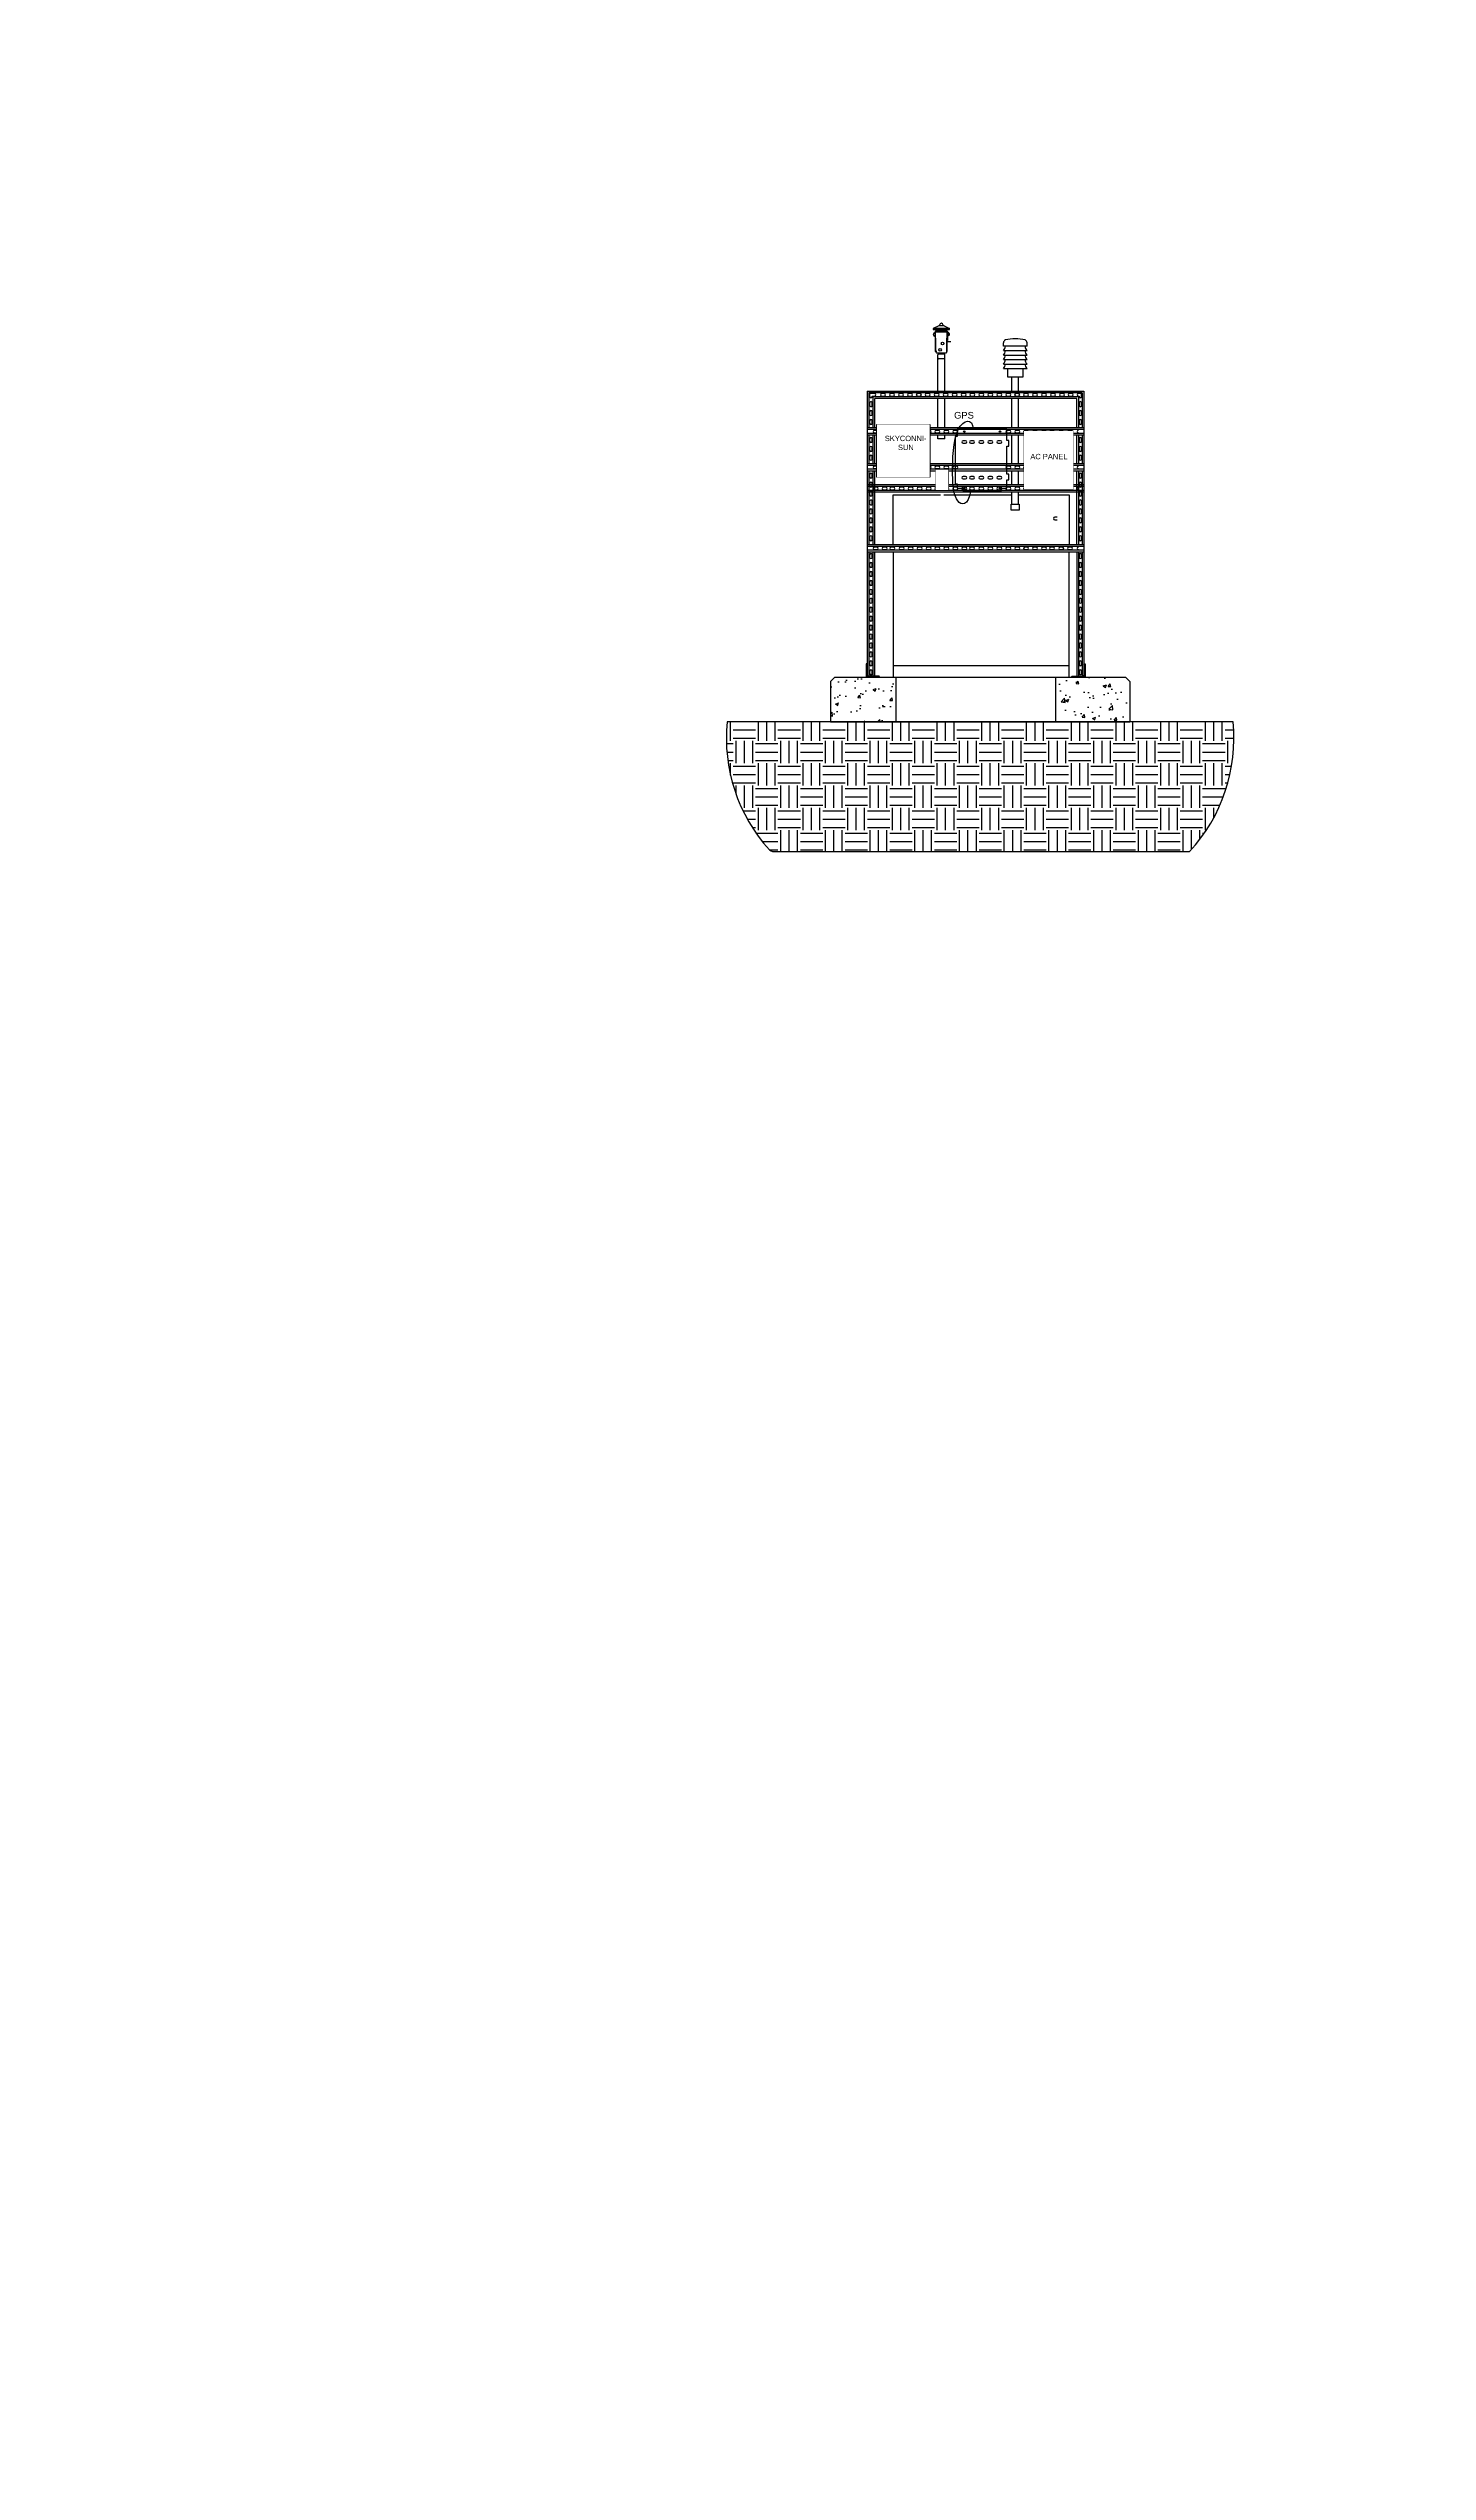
# Model space of a CAD drawing. Header units: feet. Extents: x -159 to 1687, y 0 to 1556.
# Drawn here: x 426.81 to 452.52, y 993.98 to 1039.16 of the extents above; entities that cross this region are included whole.
import ezdxf
from ezdxf import colors
from ezdxf.entities.mleader import LeaderData, LeaderLine
from ezdxf.math import Vec2, Vec3

# ---------------------------------------------------------------- set-up
doc = ezdxf.new("R2010")
doc.units = ezdxf.units.FT
doc.header["$MEASUREMENT"] = 0
doc.set_wipeout_variables(frame=1)
doc.linetypes.add('HIDDEN', pattern=[0.375, 0.25, -0.125])
for name, color, linetype in [('ANNO-NOTE', 31, 'Continuous'), ('ANNO-SYMBOL', 3, 'Continuous'), ('DETL-HDLN', 9, 'HIDDEN'), ('DETL-HTCH', 253, 'Continuous'), ('DETL-HVLN', 72, 'Continuous'), ('DETL-LTLN', 5, 'Continuous'), ('DETL-MDLN', 4, 'Continuous'), ('G-ANNO-TEXT', 1, 'Continuous'), ('I&C - EQUIPMENT', 4, 'Continuous'), ('PV-DETL-HDLN', 9, 'Continuous'), ('PV-DETL-LTLN', 5, 'Continuous')]:
    doc.layers.add(name, color=color, linetype=linetype)
doc.styles.add('NEI-A', font='arial.ttf')

msp = doc.modelspace()

# ---------------------------------------------------------------- hatches: boundary and pattern name
at = {"layer": 'DETL-HTCH', "true_color": 0xc7c8ca}
h = msp.add_hatch(dxfattribs=at)
h.set_pattern_fill('AR-CONC', color=9, scale=0.083333)
h.set_pattern_definition([(50, (340.3739, 1143.8613), (0.5977168, -0.0522934), [0.0625, -0.6875]), (355, (340.3739, 1143.8613), (-0.115626, 0.6268268), [0.05, -0.55]), (100.45144, (340.4237, 1143.8569), (0.4820907, 0.5745333), [0.0531168, -0.584285]), (46.1842, (340.3739, 1144.02795), (0.8893678, -0.1379327), [0.09375, -1.03125]), (96.63564, (340.448, 1144.01645), (0.778885, 0.8117655), [0.0796753, -0.876428]), (351.18416, (340.3739, 1144.0279), (0.778885, 0.8117655), [0.075, -0.825]), (21, (340.45724, 1143.9863), (0.4974225, -0.3355157), [0.0625, -0.6875]), (326, (340.45724, 1143.9863), (0.2027628, 0.6042917), [0.05, -0.55]), (71.45144, (340.4987, 1143.9583), (0.7001853, 0.268776), [0.0531168, -0.584285]), (37.5, (340.3739, 1143.86128), (0.0101332, 0.27741154), [0, -0.5433333, 0, -0.5583333, 0, -0.5520833]), (7.5, (340.3739, 1143.86128), (0.2192246, 0.3286764), [0, -0.31833333, 0, -0.53083333, 0, -0.21041667]), (327.5, (340.18807, 1143.86128), (0.44485203, -0.01879573), [0, -0.2083333, 0, -0.65, 0, -0.8625]), (317.5, (340.10474, 1143.86128), (0.4859885, 0.0834208), [0, -0.2708333, 0, -0.4316667, 0, -0.6125])])
h.paths.add_polyline_path([(442.60707, 1026.60317), (442.60707, 1027.4365), (441.47138, 1027.4365), (441.38805, 1027.35317), (441.38805, 1026.60317)])
h.paths.add_polyline_path([(445.58269, 1027.4365), (445.58269, 1026.60317), (446.97138, 1026.60317), (446.97138, 1027.35317), (446.88805, 1027.4365)])
at = {"layer": 'DETL-HTCH'}
h = msp.add_hatch(dxfattribs=at)
h.set_pattern_fill('EARTH', color=256, scale=1.666667)
h.set_pattern_definition([(0, (-253.75617, 1153.79973), (0.41666667, 0.41666667), [0.41666667, -0.41666667]), (0, (-253.75617, 1153.956), (0.41666667, 0.41666667), [0.41666667, -0.41666667]), (0, (-253.75617, 1154.11223), (0.41666667, 0.41666667), [0.41666667, -0.41666667]), (90, (-253.7041, 1154.1643), (-0.41666667, 0.41666667), [0.41666667, -0.41666667]), (90, (-253.54783, 1154.1643), (-0.41666667, 0.41666667), [0.41666667, -0.41666667]), (90, (-253.3916, 1154.1643), (-0.41666667, 0.41666667), [0.41666667, -0.41666667])])
h.paths.add_polyline_path([(448.89635, 1026.60317), (441.38805, 1026.60317), (439.46308, 1026.60317, 0.21102482), (440.24949, 1024.21496, 0.21229158), (440.31136, 1024.18745), (448.08482, 1024.18745, 0.21415345)])

# ---------------------------------------------------------------- linework, layer by layer
at = {"layer": 'ANNO-SYMBOL'}
for p, q in [((442.60707, 1027.4365), (442.60707, 1026.60317)), ((445.58269, 1027.4365), (445.58269, 1026.60317))]:
    msp.add_line(p, q, dxfattribs=at)
at = {"layer": 'DETL-HDLN', "color": 8, "linetype": 'Continuous', "ltscale": 0.5}
for points in [[(442.1212, 1032.72551, 0.09953345), (442.11938, 1032.71645), (442.11938, 1032.66957, 1), (442.16625, 1032.66957), (442.16625, 1032.67882)], [(442.1656, 1032.67882), (442.21248, 1032.67882, 1), (442.21248, 1032.72569), (442.1656, 1032.72569, 0.0131817), (442.16437, 1032.72566, 0.0131817)], [(446.06929, 1032.72351, 0.10569074), (446.05971, 1032.72556), (446.01283, 1032.72556, 1), (446.01283, 1032.67869), (446.0235, 1032.67869)], [(446.0235, 1032.67869), (446.0235, 1032.66957, 1), (446.07038, 1032.66957), (446.07038, 1032.71645, 0.07671322), (446.06929, 1032.72351)], [(442.86051, 1032.03806, 1), (442.86051, 1031.99119)], [(442.86051, 1031.99119), (442.90738, 1031.99119, 1), (442.90738, 1032.03806), (442.86051, 1032.03806, 1)], [(446.00827, 1032.03744, 0.77794243), (446.00744, 1031.99201, 0.77794243)], [(444.34695, 1031.84473, 1), (444.34695, 1031.79785)], [(444.34695, 1031.79785), (444.39383, 1031.79785, 1), (444.39383, 1031.84473), (444.34695, 1031.84473, 1)], [(442.86051, 1031.37139, 1), (442.86051, 1031.32452)], [(442.86051, 1031.32452), (442.90738, 1031.32452, 1), (442.90738, 1031.37139), (442.86051, 1031.37139, 1)], [(444.34695, 1031.17806, 1), (444.34695, 1031.13119)], [(444.34695, 1031.13119), (444.39383, 1031.13119, 1), (444.39383, 1031.17806), (444.34695, 1031.17806, 1)], [(446.00827, 1031.37078, 0.77794243), (446.00744, 1031.32535, 0.77794243)], [(442.86051, 1030.97595, 1), (442.86051, 1030.92908)], [(442.86051, 1030.92908), (442.90738, 1030.92908, 1), (442.90738, 1030.97595), (442.86051, 1030.97595, 1)], [(444.34695, 1030.97595, 1), (444.34695, 1030.92908)], [(444.34695, 1030.92908), (444.39383, 1030.92908, 1), (444.39383, 1030.97595), (444.34695, 1030.97595, 1)], [(446.00827, 1030.97533, 0.77794243), (446.00744, 1030.92991, 0.77794243)], [(445.6127, 1030.41805), (445.57253, 1030.41805, 1), (445.57253, 1030.37117), (445.6127, 1030.37117)], [(442.86051, 1029.86098, 1), (442.86051, 1029.8141)], [(442.86051, 1029.8141), (442.90738, 1029.8141, 1), (442.90738, 1029.86098), (442.86051, 1029.86098, 1)], [(444.34695, 1029.86098, 1), (444.34695, 1029.8141)], [(444.34695, 1029.8141), (444.39383, 1029.8141, 1), (444.39383, 1029.86098), (444.34695, 1029.86098, 1)], [(446.00827, 1029.86036, 0.77794243), (446.00744, 1029.81493, 0.77794243)]]:
    msp.add_lwpolyline(points, format="xyb", dxfattribs=at)
for points in [[(442.11938, 1032.54978), (442.11938, 1032.50291, 1), (442.16625, 1032.50291), (442.16625, 1032.54978, 1)], [(442.39304, 1032.72556), (442.34616, 1032.72556, 1), (442.34616, 1032.67869), (442.39304, 1032.67869, 1)], [(442.55971, 1032.72556), (442.51283, 1032.72556, 1), (442.51283, 1032.67869), (442.55971, 1032.67869, 1)], [(442.72637, 1032.72556), (442.6795, 1032.72556, 1), (442.6795, 1032.67869), (442.72637, 1032.67869, 1)], [(442.89304, 1032.72556), (442.84616, 1032.72556, 1), (442.84616, 1032.67869), (442.89304, 1032.67869, 1)], [(443.05971, 1032.72556), (443.01283, 1032.72556, 1), (443.01283, 1032.67869), (443.05971, 1032.67869, 1)], [(443.22637, 1032.72556), (443.1795, 1032.72556, 1), (443.1795, 1032.67869), (443.22637, 1032.67869, 1)], [(443.39304, 1032.72556), (443.34616, 1032.72556, 1), (443.34616, 1032.67869), (443.39304, 1032.67869, 1)], [(443.55971, 1032.72556), (443.51283, 1032.72556, 1), (443.51283, 1032.67869), (443.55971, 1032.67869, 1)], [(443.72637, 1032.72556), (443.6795, 1032.72556, 1), (443.6795, 1032.67869), (443.72637, 1032.67869, 1)], [(443.89304, 1032.72556), (443.84616, 1032.72556, 1), (443.84616, 1032.67869), (443.89304, 1032.67869, 1)], [(444.05971, 1032.72556), (444.01283, 1032.72556, 1), (444.01283, 1032.67869), (444.05971, 1032.67869, 1)], [(444.22637, 1032.72556), (444.1795, 1032.72556, 1), (444.1795, 1032.67869), (444.22637, 1032.67869, 1)], [(444.39304, 1032.72556), (444.34616, 1032.72556, 1), (444.34616, 1032.67869), (444.39304, 1032.67869, 1)], [(444.55971, 1032.72556), (444.51283, 1032.72556, 1), (444.51283, 1032.67869), (444.55971, 1032.67869, 1)], [(444.72637, 1032.72556), (444.6795, 1032.72556, 1), (444.6795, 1032.67869), (444.72637, 1032.67869, 1)], [(444.89304, 1032.72556), (444.84616, 1032.72556, 1), (444.84616, 1032.67869), (444.89304, 1032.67869, 1)], [(445.05971, 1032.72556), (445.01283, 1032.72556, 1), (445.01283, 1032.67869), (445.05971, 1032.67869, 1)], [(445.22637, 1032.72556), (445.1795, 1032.72556, 1), (445.1795, 1032.67869), (445.22637, 1032.67869, 1)], [(445.39304, 1032.72556), (445.34616, 1032.72556, 1), (445.34616, 1032.67869), (445.39304, 1032.67869, 1)], [(445.55971, 1032.72556), (445.51283, 1032.72556, 1), (445.51283, 1032.67869), (445.55971, 1032.67869, 1)], [(445.72637, 1032.72556), (445.6795, 1032.72556, 1), (445.6795, 1032.67869), (445.72637, 1032.67869, 1)], [(445.89304, 1032.72556), (445.84616, 1032.72556, 1), (445.84616, 1032.67869), (445.89304, 1032.67869, 1)], [(446.0235, 1032.54978), (446.0235, 1032.50291, 1), (446.07038, 1032.50291), (446.07038, 1032.54978, 1)], [(442.11938, 1032.38311), (442.11938, 1032.33624, 1), (442.16625, 1032.33624), (442.16625, 1032.38311, 1)], [(442.11938, 1032.21645), (442.11938, 1032.16957, 1), (442.16625, 1032.16957), (442.16625, 1032.21645, 1)], [(442.25427, 1032.03806), (442.20739, 1032.03806, 1), (442.20739, 1031.99119), (442.25427, 1031.99119, 1)], [(442.42093, 1032.03806), (442.37406, 1032.03806, 1), (442.37406, 1031.99119), (442.42093, 1031.99119, 1)], [(442.56721, 1032.03806), (442.52033, 1032.03806, 1), (442.52033, 1031.99119), (442.56721, 1031.99119, 1)], [(442.74071, 1032.03806), (442.69384, 1032.03806, 1), (442.69384, 1031.99119), (442.74071, 1031.99119, 1)], [(443.07405, 1032.03806), (443.02717, 1032.03806, 1), (443.02717, 1031.99119), (443.07405, 1031.99119, 1)], [(443.24071, 1032.03806), (443.19384, 1032.03806, 1), (443.19384, 1031.99119), (443.24071, 1031.99119, 1)], [(443.57405, 1032.03806), (443.52717, 1032.03806, 1), (443.52717, 1031.99119), (443.57405, 1031.99119, 1)], [(443.74071, 1032.03806), (443.69384, 1032.03806, 1), (443.69384, 1031.99119), (443.74071, 1031.99119, 1)], [(444.72716, 1032.03806), (444.68029, 1032.03806, 1), (444.68029, 1031.99119), (444.72716, 1031.99119, 1)], [(444.89383, 1032.03806), (444.84695, 1032.03806, 1), (444.84695, 1031.99119), (444.89383, 1031.99119, 1)], [(445.06049, 1032.03806), (445.01362, 1032.03806, 1), (445.01362, 1031.99119), (445.06049, 1031.99119, 1)], [(445.22716, 1032.03806), (445.18029, 1032.03806, 1), (445.18029, 1031.99119), (445.22716, 1031.99119, 1)], [(445.39383, 1032.03806), (445.34695, 1032.03806, 1), (445.34695, 1031.99119), (445.39383, 1031.99119, 1)], [(445.5401, 1032.03806), (445.49323, 1032.03806, 1), (445.49323, 1031.99119), (445.5401, 1031.99119, 1)], [(445.71361, 1032.03806), (445.66673, 1032.03806, 1), (445.66673, 1031.99119), (445.71361, 1031.99119, 1)], [(445.88028, 1032.03806), (445.8334, 1032.03806, 1), (445.8334, 1031.99119), (445.88028, 1031.99119, 1)], [(446.0235, 1032.38311), (446.0235, 1032.33624, 1), (446.07038, 1032.33624), (446.07038, 1032.38311, 1)], [(446.0235, 1032.21645), (446.0235, 1032.16957, 1), (446.07038, 1032.16957), (446.07038, 1032.21645, 1)], [(442.11938, 1031.88311), (442.11938, 1031.83624, 1), (442.16625, 1031.83624), (442.16625, 1031.88311, 1)], [(442.11938, 1031.71645), (442.11938, 1031.66957, 1), (442.16625, 1031.66957), (442.16625, 1031.71645, 1)], [(442.11938, 1031.54978), (442.11938, 1031.50291, 1), (442.16625, 1031.50291), (442.16625, 1031.54978, 1)], [(443.90738, 1031.84473), (443.86051, 1031.84473, 1), (443.86051, 1031.79785), (443.90738, 1031.79785, 1)], [(444.05366, 1031.84473), (444.00678, 1031.84473, 1), (444.00678, 1031.79785), (444.05366, 1031.79785, 1)], [(444.22716, 1031.84473), (444.18029, 1031.84473, 1), (444.18029, 1031.79785), (444.22716, 1031.79785, 1)], [(444.56049, 1031.84473), (444.51362, 1031.84473, 1), (444.51362, 1031.79785), (444.56049, 1031.79785, 1)], [(446.0235, 1031.88311), (446.0235, 1031.83624, 1), (446.07038, 1031.83624), (446.07038, 1031.88311, 1)], [(446.0235, 1031.71645), (446.0235, 1031.66957, 1), (446.07038, 1031.66957), (446.07038, 1031.71645, 1)], [(446.0235, 1031.54978), (446.0235, 1031.50291, 1), (446.07038, 1031.50291), (446.07038, 1031.54978, 1)], [(442.11938, 1031.21645), (442.11938, 1031.16957, 1), (442.16625, 1031.16957), (442.16625, 1031.21645, 1)], [(442.25427, 1031.37139), (442.20739, 1031.37139, 1), (442.20739, 1031.32452), (442.25427, 1031.32452, 1)], [(442.42093, 1031.37139), (442.37406, 1031.37139, 1), (442.37406, 1031.32452), (442.42093, 1031.32452, 1)], [(442.56721, 1031.37139), (442.52033, 1031.37139, 1), (442.52033, 1031.32452), (442.56721, 1031.32452, 1)], [(442.74071, 1031.37139), (442.69384, 1031.37139, 1), (442.69384, 1031.32452), (442.74071, 1031.32452, 1)], [(443.07405, 1031.37139), (443.02717, 1031.37139, 1), (443.02717, 1031.32452), (443.07405, 1031.32452, 1)], [(443.24071, 1031.37139), (443.19384, 1031.37139, 1), (443.19384, 1031.32452), (443.24071, 1031.32452, 1)], [(443.40738, 1031.37139), (443.36051, 1031.37139, 1), (443.36051, 1031.32452), (443.40738, 1031.32452, 1)], [(443.57405, 1031.37139), (443.52717, 1031.37139, 1), (443.52717, 1031.32452), (443.57405, 1031.32452, 1)], [(443.74071, 1031.37139), (443.69384, 1031.37139, 1), (443.69384, 1031.32452), (443.74071, 1031.32452, 1)], [(443.90738, 1031.17806), (443.86051, 1031.17806, 1), (443.86051, 1031.13119), (443.90738, 1031.13119, 1)], [(444.05366, 1031.17806), (444.00678, 1031.17806, 1), (444.00678, 1031.13119), (444.05366, 1031.13119, 1)], [(444.22716, 1031.17806), (444.18029, 1031.17806, 1), (444.18029, 1031.13119), (444.22716, 1031.13119, 1)], [(444.56049, 1031.17806), (444.51362, 1031.17806, 1), (444.51362, 1031.13119), (444.56049, 1031.13119, 1)], [(444.72716, 1031.37139), (444.68029, 1031.37139, 1), (444.68029, 1031.32452), (444.72716, 1031.32452, 1)], [(444.89383, 1031.37139), (444.84695, 1031.37139, 1), (444.84695, 1031.32452), (444.89383, 1031.32452, 1)], [(445.06049, 1031.37139), (445.01362, 1031.37139, 1), (445.01362, 1031.32452), (445.06049, 1031.32452, 1)], [(445.22716, 1031.37139), (445.18029, 1031.37139, 1), (445.18029, 1031.32452), (445.22716, 1031.32452, 1)], [(445.39383, 1031.37139), (445.34695, 1031.37139, 1), (445.34695, 1031.32452), (445.39383, 1031.32452, 1)], [(445.5401, 1031.37139), (445.49323, 1031.37139, 1), (445.49323, 1031.32452), (445.5401, 1031.32452, 1)], [(445.71361, 1031.37139), (445.66673, 1031.37139, 1), (445.66673, 1031.32452), (445.71361, 1031.32452, 1)], [(445.88028, 1031.37139), (445.8334, 1031.37139, 1), (445.8334, 1031.32452), (445.88028, 1031.32452, 1)], [(446.0235, 1031.21645), (446.0235, 1031.16957, 1), (446.07038, 1031.16957), (446.07038, 1031.21645, 1)], [(442.11938, 1031.04978), (442.11938, 1031.00291, 1), (442.16625, 1031.00291), (442.16625, 1031.04978, 1)], [(442.11938, 1030.88311), (442.11938, 1030.83624, 1), (442.16625, 1030.83624), (442.16625, 1030.88311, 1)], [(442.11938, 1030.71645), (442.11938, 1030.66957, 1), (442.16625, 1030.66957), (442.16625, 1030.71645, 1)], [(442.25427, 1030.97595), (442.20739, 1030.97595, 1), (442.20739, 1030.92908), (442.25427, 1030.92908, 1)], [(442.42093, 1030.97595), (442.37406, 1030.97595, 1), (442.37406, 1030.92908), (442.42093, 1030.92908, 1)], [(442.56721, 1030.97595), (442.52033, 1030.97595, 1), (442.52033, 1030.92908), (442.56721, 1030.92908, 1)], [(442.74071, 1030.97595), (442.69384, 1030.97595, 1), (442.69384, 1030.92908), (442.74071, 1030.92908, 1)], [(443.07405, 1030.97595), (443.02717, 1030.97595, 1), (443.02717, 1030.92908), (443.07405, 1030.92908, 1)], [(443.24071, 1030.97595), (443.19384, 1030.97595, 1), (443.19384, 1030.92908), (443.24071, 1030.92908, 1)], [(443.40738, 1030.97595), (443.36051, 1030.97595, 1), (443.36051, 1030.92908), (443.40738, 1030.92908, 1)], [(443.57405, 1030.97595), (443.52717, 1030.97595, 1), (443.52717, 1030.92908), (443.57405, 1030.92908, 1)], [(443.74071, 1030.97595), (443.69384, 1030.97595, 1), (443.69384, 1030.92908), (443.74071, 1030.92908, 1)], [(443.90738, 1030.97595), (443.86051, 1030.97595, 1), (443.86051, 1030.92908), (443.90738, 1030.92908, 1)], [(444.05366, 1030.97595), (444.00678, 1030.97595, 1), (444.00678, 1030.92908), (444.05366, 1030.92908, 1)], [(444.22716, 1030.97595), (444.18029, 1030.97595, 1), (444.18029, 1030.92908), (444.22716, 1030.92908, 1)], [(444.56049, 1030.97595), (444.51362, 1030.97595, 1), (444.51362, 1030.92908), (444.56049, 1030.92908, 1)], [(444.72716, 1030.97595), (444.68029, 1030.97595, 1), (444.68029, 1030.92908), (444.72716, 1030.92908, 1)], [(444.89383, 1030.97595), (444.84695, 1030.97595, 1), (444.84695, 1030.92908), (444.89383, 1030.92908, 1)], [(445.06049, 1030.97595), (445.01362, 1030.97595, 1), (445.01362, 1030.92908), (445.06049, 1030.92908, 1)], [(445.22716, 1030.97595), (445.18029, 1030.97595, 1), (445.18029, 1030.92908), (445.22716, 1030.92908, 1)], [(445.39383, 1030.97595), (445.34695, 1030.97595, 1), (445.34695, 1030.92908), (445.39383, 1030.92908, 1)], [(445.5401, 1030.97595), (445.49323, 1030.97595, 1), (445.49323, 1030.92908), (445.5401, 1030.92908, 1)], [(445.71361, 1030.97595), (445.66673, 1030.97595, 1), (445.66673, 1030.92908), (445.71361, 1030.92908, 1)], [(445.88028, 1030.97595), (445.8334, 1030.97595, 1), (445.8334, 1030.92908), (445.88028, 1030.92908, 1)], [(446.0235, 1031.04978), (446.0235, 1031.00291, 1), (446.07038, 1031.00291), (446.07038, 1031.04978, 1)], [(446.0235, 1030.88311), (446.0235, 1030.83624, 1), (446.07038, 1030.83624), (446.07038, 1030.88311, 1)], [(446.0235, 1030.71645), (446.0235, 1030.66957, 1), (446.07038, 1030.66957), (446.07038, 1030.71645, 1)], [(442.11938, 1030.54978), (442.11938, 1030.50291, 1), (442.16625, 1030.50291), (442.16625, 1030.54978, 1)], [(442.11938, 1030.38311), (442.11938, 1030.33624, 1), (442.16625, 1030.33624), (442.16625, 1030.38311, 1)], [(442.11938, 1030.21645), (442.11938, 1030.16957, 1), (442.16625, 1030.16957), (442.16625, 1030.21645, 1)], [(446.0235, 1030.54978), (446.0235, 1030.50291, 1), (446.07038, 1030.50291), (446.07038, 1030.54978, 1)], [(446.0235, 1030.38311), (446.0235, 1030.33624, 1), (446.07038, 1030.33624), (446.07038, 1030.38311, 1)], [(446.0235, 1030.21645), (446.0235, 1030.16957, 1), (446.07038, 1030.16957), (446.07038, 1030.21645, 1)], [(442.11938, 1030.04978), (442.11938, 1030.00291, 1), (442.16625, 1030.00291), (442.16625, 1030.04978, 1)], [(442.11938, 1029.71645), (442.11938, 1029.66957, 1), (442.16625, 1029.66957), (442.16625, 1029.71645, 1)], [(442.25427, 1029.86098), (442.20739, 1029.86098, 1), (442.20739, 1029.8141), (442.25427, 1029.8141, 1)], [(442.42093, 1029.86098), (442.37406, 1029.86098, 1), (442.37406, 1029.8141), (442.42093, 1029.8141, 1)], [(442.56721, 1029.86098), (442.52033, 1029.86098, 1), (442.52033, 1029.8141), (442.56721, 1029.8141, 1)], [(442.74071, 1029.86098), (442.69384, 1029.86098, 1), (442.69384, 1029.8141), (442.74071, 1029.8141, 1)], [(443.07405, 1029.86098), (443.02717, 1029.86098, 1), (443.02717, 1029.8141), (443.07405, 1029.8141, 1)], [(443.24071, 1029.86098), (443.19384, 1029.86098, 1), (443.19384, 1029.8141), (443.24071, 1029.8141, 1)], [(443.40738, 1029.86098), (443.36051, 1029.86098, 1), (443.36051, 1029.8141), (443.40738, 1029.8141, 1)], [(443.57405, 1029.86098), (443.52717, 1029.86098, 1), (443.52717, 1029.8141), (443.57405, 1029.8141, 1)], [(443.74071, 1029.86098), (443.69384, 1029.86098, 1), (443.69384, 1029.8141), (443.74071, 1029.8141, 1)], [(443.90738, 1029.86098), (443.86051, 1029.86098, 1), (443.86051, 1029.8141), (443.90738, 1029.8141, 1)], [(444.05366, 1029.86098), (444.00678, 1029.86098, 1), (444.00678, 1029.8141), (444.05366, 1029.8141, 1)], [(444.22716, 1029.86098), (444.18029, 1029.86098, 1), (444.18029, 1029.8141), (444.22716, 1029.8141, 1)], [(444.56049, 1029.86098), (444.51362, 1029.86098, 1), (444.51362, 1029.8141), (444.56049, 1029.8141, 1)], [(444.72716, 1029.86098), (444.68029, 1029.86098, 1), (444.68029, 1029.8141), (444.72716, 1029.8141, 1)], [(444.89383, 1029.86098), (444.84695, 1029.86098, 1), (444.84695, 1029.8141), (444.89383, 1029.8141, 1)], [(445.06049, 1029.86098), (445.01362, 1029.86098, 1), (445.01362, 1029.8141), (445.06049, 1029.8141, 1)], [(445.22716, 1029.86098), (445.18029, 1029.86098, 1), (445.18029, 1029.8141), (445.22716, 1029.8141, 1)], [(445.39383, 1029.86098), (445.34695, 1029.86098, 1), (445.34695, 1029.8141), (445.39383, 1029.8141, 1)], [(445.5401, 1029.86098), (445.49323, 1029.86098, 1), (445.49323, 1029.8141), (445.5401, 1029.8141, 1)], [(445.71361, 1029.86098), (445.66673, 1029.86098, 1), (445.66673, 1029.8141), (445.71361, 1029.8141, 1)], [(445.88028, 1029.86098), (445.8334, 1029.86098, 1), (445.8334, 1029.8141), (445.88028, 1029.8141, 1)], [(446.0235, 1030.04978), (446.0235, 1030.00291, 1), (446.07038, 1030.00291), (446.07038, 1030.04978, 1)], [(446.0235, 1029.71645), (446.0235, 1029.66957, 1), (446.07038, 1029.66957), (446.07038, 1029.71645, 1)], [(442.11938, 1029.54978), (442.11938, 1029.50291, 1), (442.16625, 1029.50291), (442.16625, 1029.54978, 1)], [(442.11938, 1029.38311), (442.11938, 1029.33624, 1), (442.16625, 1029.33624), (442.16625, 1029.38311, 1)], [(446.0235, 1029.54978), (446.0235, 1029.50291, 1), (446.07038, 1029.50291), (446.07038, 1029.54978, 1)], [(446.0235, 1029.38311), (446.0235, 1029.33624, 1), (446.07038, 1029.33624), (446.07038, 1029.38311, 1)], [(442.11938, 1029.21645), (442.11938, 1029.16957, 1), (442.16625, 1029.16957), (442.16625, 1029.21645, 1)], [(442.11938, 1029.04978), (442.11938, 1029.00291, 1), (442.16625, 1029.00291), (442.16625, 1029.04978, 1)], [(442.11938, 1028.88311), (442.11938, 1028.83624, 1), (442.16625, 1028.83624), (442.16625, 1028.88311, 1)], [(446.0235, 1029.21645), (446.0235, 1029.16957, 1), (446.07038, 1029.16957), (446.07038, 1029.21645, 1)], [(446.0235, 1029.04978), (446.0235, 1029.00291, 1), (446.07038, 1029.00291), (446.07038, 1029.04978, 1)], [(446.0235, 1028.88311), (446.0235, 1028.83624, 1), (446.07038, 1028.83624), (446.07038, 1028.88311, 1)], [(442.11938, 1028.71645), (442.11938, 1028.66957, 1), (442.16625, 1028.66957), (442.16625, 1028.71645, 1)], [(442.11938, 1028.54978), (442.11938, 1028.50291, 1), (442.16625, 1028.50291), (442.16625, 1028.54978, 1)], [(442.11938, 1028.38311), (442.11938, 1028.33624, 1), (442.16625, 1028.33624), (442.16625, 1028.38311, 1)], [(446.0235, 1028.71645), (446.0235, 1028.66957, 1), (446.07038, 1028.66957), (446.07038, 1028.71645, 1)], [(446.0235, 1028.54978), (446.0235, 1028.50291, 1), (446.07038, 1028.50291), (446.07038, 1028.54978, 1)], [(446.0235, 1028.38311), (446.0235, 1028.33624, 1), (446.07038, 1028.33624), (446.07038, 1028.38311, 1)], [(442.11938, 1028.21645), (442.11938, 1028.16957, 1), (442.16625, 1028.16957), (442.16625, 1028.21645, 1)], [(442.11938, 1028.04978), (442.11938, 1028.00291, 1), (442.16625, 1028.00291), (442.16625, 1028.04978, 1)], [(446.0235, 1028.21645), (446.0235, 1028.16957, 1), (446.07038, 1028.16957), (446.07038, 1028.21645, 1)], [(446.0235, 1028.04978), (446.0235, 1028.00291, 1), (446.07038, 1028.00291), (446.07038, 1028.04978, 1)], [(442.11938, 1027.88311), (442.11938, 1027.83624, 1), (442.16625, 1027.83624), (442.16625, 1027.88311, 1)], [(442.11938, 1027.71645), (442.11938, 1027.66957, 1), (442.16625, 1027.66957), (442.16625, 1027.71645, 1)], [(442.11938, 1027.54978), (442.11938, 1027.50291, 1), (442.16625, 1027.50291), (442.16625, 1027.54978, 1)], [(446.0235, 1027.88311), (446.0235, 1027.83624, 1), (446.07038, 1027.83624), (446.07038, 1027.88311, 1)], [(446.0235, 1027.71645), (446.0235, 1027.66957, 1), (446.07038, 1027.66957), (446.07038, 1027.71645, 1)], [(446.0235, 1027.54978), (446.0235, 1027.50291, 1), (446.07038, 1027.50291), (446.07038, 1027.54978, 1)]]:
    msp.add_lwpolyline(points, format="xyb", close=True, dxfattribs=at)
at = {"layer": 'DETL-HTCH', "color": 8}
msp.add_line((442.1656, 1032.72569), (442.1212, 1032.72551), dxfattribs=at)
at = {"layer": 'DETL-HVLN'}
for p, q in [((441.38805, 1027.35317), (441.47138, 1027.4365)), ((441.38805, 1027.35317), (441.38805, 1026.60317)), ((441.47138, 1027.4365), (446.88805, 1027.4365)), ((446.97138, 1027.35317), (446.88805, 1027.4365)), ((446.97138, 1027.35317), (446.97138, 1026.60317)), ((441.38805, 1026.60317), (446.97138, 1026.60317))]:
    msp.add_line(p, q, dxfattribs=at)
at = {"layer": 'DETL-LTLN'}
for p, q in [((443.4063, 1033.9903), (443.3041, 1033.94002)), ((443.6085, 1033.94002), (443.3041, 1033.94002)), ((443.3041, 1033.94002), (443.3041, 1033.91918)), ((443.3041, 1033.91918), (443.6085, 1033.91918)), ((443.32179, 1033.85313), (443.33912, 1033.8692)), ((443.33912, 1033.87137), (443.33912, 1033.81381)), ((443.33912, 1033.81381), (443.34348, 1033.81381)), ((443.34348, 1033.88032), (443.34348, 1033.87825)), ((443.34348, 1033.86702), (443.3436, 1033.71385)), ((443.34746, 1033.8797), (443.56514, 1033.8797)), ((443.34783, 1033.67641), (443.34783, 1033.87434)), ((443.40903, 1033.88865), (443.35181, 1033.88865)), ((443.35181, 1033.87535), (443.56079, 1033.87535)), ((443.35616, 1033.8843), (443.40903, 1033.8843)), ((443.36913, 1033.88865), (443.3938, 1033.90464)), ((443.3938, 1033.91918), (443.3938, 1033.89196)), ((443.5188, 1033.89196), (443.3938, 1033.89196)), ((443.5063, 1033.9903), (443.4063, 1033.9903)), ((443.45213, 1033.88865), (443.41736, 1033.88865)), ((443.41736, 1033.8843), (443.45213, 1033.8843)), ((443.42212, 1033.9903), (443.42212, 1034.00132)), ((443.49523, 1033.88865), (443.46047, 1033.88865)), ((443.46047, 1033.8843), (443.49523, 1033.8843)), ((443.49048, 1033.9903), (443.49048, 1034.00132)), ((443.56079, 1033.88865), (443.50357, 1033.88865)), ((443.50357, 1033.8843), (443.55644, 1033.8843)), ((443.5063, 1033.9903), (443.6085, 1033.94002)), ((443.5188, 1033.91918), (443.5188, 1033.89196)), ((443.54347, 1033.88865), (443.5188, 1033.90464)), ((443.56477, 1033.67641), (443.56477, 1033.87434)), ((443.56912, 1033.88032), (443.56912, 1033.87825)), ((443.56912, 1033.86702), (443.56915, 1033.71385)), ((443.57347, 1033.81381), (443.56912, 1033.81381)), ((443.57347, 1033.87137), (443.57347, 1033.81381)), ((443.59087, 1033.85792), (443.57347, 1033.8692)), ((443.6085, 1033.91918), (443.6085, 1033.94002)), ((443.34345, 1033.71385), (443.34781, 1033.71385)), ((443.34778, 1033.75843), (443.35213, 1033.75843)), ((443.34797, 1033.50872), (443.34778, 1033.7407)), ((443.37346, 1033.50872), (443.34797, 1033.50872)), ((443.35213, 1033.50237), (443.35213, 1033.75843)), ((443.3688, 1033.4857), (443.5438, 1033.4857)), ((443.38859, 1032.76983), (443.38859, 1033.44404)), ((443.40526, 1033.4607), (443.40526, 1033.4857)), ((443.50734, 1033.4607), (443.40526, 1033.4607)), ((443.50734, 1033.37343), (443.40526, 1033.37343)), ((443.50734, 1033.4607), (443.50734, 1033.4857)), ((443.52401, 1032.76983), (443.52401, 1033.44404)), ((443.56047, 1033.50237), (443.56047, 1033.75843)), ((443.56482, 1033.75843), (443.56047, 1033.75843)), ((443.56463, 1033.50872), (443.56482, 1033.7407)), ((443.5691, 1033.71385), (443.56474, 1033.71385)), ((442.07511, 1032.76983), (446.11465, 1032.76983)), ((442.07511, 1032.76983), (442.07511, 1027.4365)), ((442.10636, 1032.73858), (442.10636, 1032.08233)), ((446.0834, 1032.73858), (442.10636, 1032.73858)), ((442.17928, 1032.66567), (442.17928, 1032.08233)), ((446.01048, 1032.66567), (442.17928, 1032.66567)), ((442.21573, 1032.08233), (442.21573, 1032.63442)), ((445.97923, 1032.63442), (442.21573, 1032.63442)), ((443.38859, 1032.08233), (443.38859, 1032.63442)), ((443.52401, 1032.08233), (443.52401, 1032.63442)), ((445.97923, 1032.08233), (445.97923, 1032.63442)), ((446.01048, 1032.66567), (446.01048, 1032.08233)), ((446.0834, 1032.73858), (446.0834, 1032.08233)), ((446.11465, 1032.76983), (446.11465, 1027.4365)), ((446.11465, 1032.08233), (442.07511, 1032.08233)), ((446.11465, 1032.05108), (442.07511, 1032.05108)), ((446.11465, 1031.97817), (442.07511, 1031.97817)), ((446.11465, 1031.94692), (442.07511, 1031.94692)), ((442.10636, 1031.94692), (442.10636, 1031.41567)), ((442.17928, 1031.94692), (442.17928, 1031.41567)), ((442.21573, 1031.41567), (442.21573, 1031.94692)), ((443.38859, 1031.87899), (443.38859, 1031.94692)), ((443.52401, 1031.87899), (443.52401, 1031.94692)), ((445.97923, 1031.41567), (445.97923, 1031.94692)), ((446.01048, 1031.94692), (446.01048, 1031.41567)), ((446.0834, 1031.94692), (446.0834, 1031.41567)), ((446.11465, 1031.41567), (442.07511, 1031.41567)), ((446.11465, 1031.38442), (442.07511, 1031.38442)), ((446.11465, 1031.3115), (442.07511, 1031.3115)), ((446.11465, 1031.28025), (442.07511, 1031.28025)), ((442.10636, 1031.28025), (442.10636, 1029.90525)), ((442.17928, 1031.28025), (442.17928, 1029.90525)), ((442.21573, 1029.90525), (442.21573, 1031.28025)), ((445.97923, 1029.90525), (445.97923, 1031.28025)), ((446.01048, 1031.28025), (446.01048, 1029.90525)), ((446.0834, 1031.28025), (446.0834, 1029.90525)), ((446.11465, 1031.02022), (442.07511, 1031.02022)), ((446.11465, 1030.98897), (442.07511, 1030.98897)), ((446.11465, 1030.91606), (442.07511, 1030.91606)), ((446.11465, 1030.88481), (442.07511, 1030.88481)), ((446.11465, 1029.90525), (442.07511, 1029.90525)), ((446.11465, 1029.874), (442.07511, 1029.874)), ((446.11465, 1029.80108), (442.07511, 1029.80108)), ((446.11465, 1029.76983), (442.07511, 1029.76983)), ((442.10636, 1029.76983), (442.10636, 1027.4365)), ((442.17928, 1029.76983), (442.17928, 1027.4365)), ((442.21573, 1027.4365), (442.21573, 1029.76983)), ((445.97923, 1029.76983), (445.97923, 1027.4365)), ((446.01048, 1029.76983), (446.01048, 1027.4365)), ((446.0834, 1029.76983), (446.0834, 1027.4365)), ((448.89635, 1026.60317), (439.46308, 1026.60317)), ((440.31136, 1024.18745), (448.08482, 1024.18745))]:
    msp.add_line(p, q, dxfattribs=at)
at = {"layer": 'DETL-LTLN', "color": 8}
msp.add_line((443.56477, 1033.6962), (443.63542, 1033.6962), dxfattribs=at)
at = {"layer": 'DETL-LTLN'}
for points in [[(442.07511, 1027.67087, 0.41421356), (442.05948, 1027.6865), (442.05428, 1027.6865), (442.05428, 1027.4365), (442.30428, 1027.4365), (442.30428, 1027.44171, 0.41421356), (442.28865, 1027.45733), (442.09073, 1027.45733, -0.41421356), (442.07511, 1027.47296)], [(446.11465, 1027.67087, -0.41421356), (446.13028, 1027.6865), (446.13548, 1027.6865), (446.13548, 1027.4365), (445.88548, 1027.4365), (445.88548, 1027.44171, -0.41421356), (445.90111, 1027.45733), (446.09903, 1027.45733, 0.41421356), (446.11465, 1027.47296)]]:
    msp.add_lwpolyline(points, format="xyb", dxfattribs=at)
for centre, radius, start, end in [((443.34869, 1033.87014), 0.00965, 97.352284, 172.647716), ((443.35304, 1033.87908), 0.00965, 97.352284, 172.647716), ((443.35181, 1033.86702), 0.00833, 90, 180.001088), ((443.35616, 1033.87597), 0.00833, 90, 153.345608), ((443.4563, 1034.00132), 0.03418, 0, 180), ((443.55644, 1033.87597), 0.00833, 26.654392, 90), ((443.55955, 1033.87908), 0.00965, 7.352284, 82.647716), ((443.56079, 1033.86702), 0.00833, 359.998912, 90), ((443.56391, 1033.87014), 0.00965, 7.352284, 82.647716), ((443.3688, 1033.50237), 0.01667, 180, 270), ((443.40526, 1033.44404), 0.01667, 90, 180), ((443.40526, 1033.39009), 0.01667, 180, 270), ((443.50734, 1033.44404), 0.01667, 0, 90), ((443.50734, 1033.39009), 0.01667, 270, 0), ((443.5438, 1033.50237), 0.01667, 270, 0), ((442.55959, 1026.29923), 3.11139, 174.394087, 222.058108), ((445.79984, 1026.29923), 3.11139, 317.255866, 5.605913), ((440.31136, 1024.27078), 0.08333, 222.058108, 270)]:
    msp.add_arc(centre, radius, start, end, dxfattribs=at)
for start_param, end_param in [(8.68098032, 10.15285264), (5.53954568, 5.62676839), (5.80130037, 6.96694448)]:
    msp.add_ellipse((443.4563, 1033.82804), major_axis=(0.15217, 0.00322), ratio=0.38633019, start_param=start_param, end_param=end_param, dxfattribs=at)
for points, knots in [([(443.33425, 1033.85523), (443.32781, 1033.85157), (443.32253, 1033.8477), (443.31153, 1033.8369), (443.30873, 1033.83026), (443.30965, 1033.81775), (443.31352, 1033.81108), (443.32717, 1033.80006), (443.33457, 1033.79577), (443.34354, 1033.79196)], [8.80444011, 8.80444011, 8.80444011, 8.80444011, 9.03539785, 9.03539785, 9.44501344, 9.44501344, 9.85462902, 9.85462902, 10.13338824, 10.13338824, 10.13338824, 10.13338824]), ([(443.58876, 1033.80771), (443.59072, 1033.80923), (443.59248, 1033.81076), (443.60108, 1033.8192), (443.60387, 1033.82584), (443.60295, 1033.83834), (443.59907, 1033.84502), (443.58636, 1033.85528), (443.58047, 1033.85887), (443.57347, 1033.86216)], [5.80302933, 5.80302933, 5.80302933, 5.80302933, 5.89395571, 5.89395571, 6.30355904, 6.30355904, 6.71316236, 6.71316236, 6.94467087, 6.94467087, 6.94467087, 6.94467087])]:
    msp.add_open_spline(points, degree=3, knots=knots, dxfattribs=at)
msp.add_open_spline([(443.56914, 1033.79612), (443.57103, 1033.797), (443.57286, 1033.7979), (443.57462, 1033.79882)], degree=3, dxfattribs=at)
at = {"layer": 'DETL-MDLN'}
for p, q in [((444.61461, 1033.35874), (445.05455, 1033.35874)), ((444.6147, 1033.44203), (445.05446, 1033.44203)), ((444.61473, 1033.6086), (444.61473, 1033.67287)), ((445.05455, 1033.6086), (444.61473, 1033.6086)), ((444.61473, 1033.52532), (445.05443, 1033.52532)), ((445.05455, 1033.6086), (445.05455, 1033.67287)), ((444.61461, 1033.27545), (445.05455, 1033.27545)), ((444.61461, 1033.19216), (445.05455, 1033.19216)), ((444.68875, 1033.18092), (444.68875, 1033.03509)), ((444.68875, 1033.03509), (444.98041, 1033.03509)), ((444.77208, 1032.76983), (444.77208, 1033.03509)), ((444.89708, 1032.76983), (444.89708, 1033.03509)), ((444.98041, 1033.03509), (444.98041, 1033.18092)), ((444.77208, 1032.08233), (444.77208, 1032.63442)), ((444.89708, 1032.08233), (444.89708, 1032.63442)), ((444.77208, 1031.41567), (444.77208, 1031.94692)), ((444.89708, 1031.41567), (444.89708, 1031.94692)), ((444.77208, 1031.02022), (444.77208, 1031.28025)), ((444.89708, 1031.02022), (444.89708, 1031.28025)), ((444.75973, 1030.55105), (444.75973, 1030.65938)), ((444.75973, 1030.65938), (444.90902, 1030.65938)), ((444.77208, 1030.65938), (444.77208, 1030.88481)), ((444.89708, 1030.65938), (444.89708, 1030.88481)), ((444.90902, 1030.65938), (444.90902, 1030.55105)), ((444.90902, 1030.55105), (444.75973, 1030.55105))]:
    msp.add_line(p, q, dxfattribs=at)
at = {"layer": 'DETL-MDLN', "linetype": 'ByBlock', "ltscale": 0.5}
msp.add_lwpolyline([(445.91582, 1030.94149), (445.91582, 1032.02482), (444.99916, 1032.02482), (444.99916, 1030.94149)], close=True, dxfattribs=at)
at = {"layer": 'DETL-MDLN'}
msp.add_lwpolyline([(443.35156, 1030.92538), (443.58656, 1030.92538), (443.58656, 1031.30788), (443.35156, 1031.30788)], close=True, dxfattribs=at)
for centre, radius, start, end in [((444.53698, 1033.44207), 0.11395, 312.939179, 359.977762), ((444.53698, 1033.35878), 0.11395, 312.939179, 359.977778), ((444.53707, 1033.52536), 0.11395, 312.939195, 359.977727), ((444.67004, 1033.67287), 0.05531, 111.128926, 179.999936), ((444.5371, 1033.60865), 0.11395, 312.939195, 359.977753), ((444.83464, 1032.93085), 0.81478, 76.909551, 103.090449), ((445.13206, 1033.60865), 0.11395, 180.022247, 227.060805), ((445.13209, 1033.52536), 0.11395, 180.022273, 227.060805), ((445.13218, 1033.44207), 0.11395, 180.022238, 227.060821), ((445.13218, 1033.35878), 0.11395, 180.022222, 227.060821), ((444.99924, 1033.67287), 0.05531, 0.000064, 68.871074), ((444.53698, 1033.27549), 0.11395, 312.939179, 359.977778), ((445.13218, 1033.27549), 0.11395, 180.022222, 227.060821)]:
    msp.add_arc(centre, radius, start, end, dxfattribs=at)
at = {"layer": 'I&C - EQUIPMENT'}
msp.add_lwpolyline([(442.25603, 1032.1482), (443.23936, 1032.1482), (443.23936, 1031.16487), (442.25603, 1031.16487)], close=True, dxfattribs=at)
msp.add_lwpolyline([(444.67685, 1032.0649), (443.75221, 1032.0649), (443.75221, 1031.92063), (443.71643, 1031.92063), (443.71643, 1031.04258), (443.75147, 1031.04258), (443.75147, 1030.95875), (443.85367, 1030.95875), (443.85367, 1030.91702), (444.57769, 1030.91702), (444.57769, 1030.95918), (444.6771, 1030.95918), (444.6771, 1031.11702), (444.71363, 1031.11702), (444.71363, 1031.22233), (444.67689, 1031.22233), (444.67689, 1031.74314), (444.712, 1031.74314), (444.712, 1031.84706), (444.67624, 1031.84706), (444.67685, 1032.0649)], dxfattribs=at)
for centre in [(443.8825, 1032.01462), (444.54917, 1032.01462), (443.8825, 1030.95212), (444.54917, 1030.95212)]:
    msp.add_circle(centre, 0.01328, dxfattribs=at)
at = {"layer": 'PV-DETL-HDLN', "flags": 128}
for points in [[(442.55649, 1029.90525), (442.55649, 1030.8378)], [(445.83734, 1027.64975), (442.55649, 1027.64975)]]:
    msp.add_lwpolyline(points, dxfattribs=at)
at = {"layer": 'PV-DETL-LTLN', "color": 8}
for centre in [(443.43215, 1033.53912), (443.47925, 1033.65746)]:
    msp.add_circle(centre, 0.02428, dxfattribs=at)

# ---------------------------------------------------------------- texts
at = {"color": 6, "linetype": 'Continuous', "insert": (443.69339, 1032.3821), "char_height": 0.125, "attachment_point": 1, "style": 'NEI-A'}
msp.add_mtext_dynamic_manual_height_columns('GPS', width=0.125, gutter_width=0.03906, heights=[0], dxfattribs=at)

# ---------------------------------------------------------------- next in the draw order: wipeouts: each hides what was drawn before it
for points in [[(442.25603, 1032.1482), (443.23936, 1032.1482), (443.23936, 1031.16487), (442.25603, 1031.16487)], [(444.99916, 1032.02482), (445.91582, 1032.02482), (445.91582, 1030.94149), (444.99916, 1030.94149)]]:
    msp.add_wipeout(points).dxf.layer = 'I&C - EQUIPMENT'

# ---------------------------------------------------------------- next in the draw order: linework, layer by layer
at = {"layer": 'DETL-HDLN', "color": 8, "linetype": 'Continuous', "ltscale": 0.5}
msp.add_lwpolyline([(443.40738, 1032.03806), (443.36051, 1032.03806, 1), (443.36051, 1031.99119), (443.40738, 1031.99119, 1)], format="xyb", close=True, dxfattribs=at)
at = {"layer": 'DETL-LTLN'}
msp.add_line((443.52401, 1031.87899), (443.38859, 1031.87899), dxfattribs=at)
at = {"layer": 'PV-DETL-HDLN', "flags": 128}
msp.add_lwpolyline([(444.89708, 1030.8378), (445.83734, 1030.8378)], dxfattribs=at)

# ---------------------------------------------------------------- next in the draw order: texts
at = {"layer": 'ANNO-NOTE', "char_height": 0.1, "attachment_point": 1, "style": 'NEI-A'}
for s, width, insert in [('\\pi-0.09557;SKYCONNI-\\P\\pi0.14859;SUN', 0.5744029, (442.49844, 1031.93771)), ('\\pi0.11256;AC PANEL', 0.9111428, (445.00288, 1031.59981))]:
    msp.add_mtext_dynamic_manual_height_columns(s, width=width, gutter_width=0.03906, heights=[0], dxfattribs=dict(at, insert=insert))

# ---------------------------------------------------------------- next in the draw order: wipeouts: each hides what was drawn before it
msp.add_wipeout([(443.35156, 1031.30788), (443.58656, 1031.30788), (443.58656, 1030.92538), (443.35156, 1030.92538)]).dxf.layer = 'I&C - EQUIPMENT'

# ---------------------------------------------------------------- next in the draw order: linework, layer by layer
at = {"color": 6, "linetype": 'Continuous'}
msp.add_lwpolyline([(444.00759, 1030.9157), (443.98267, 1030.81782), (443.95372, 1030.74708), (443.92195, 1030.70048), (443.88854, 1030.67503), (443.8547, 1030.66776), (443.82161, 1030.67567), (443.79049, 1030.69577), (443.76253, 1030.72509), (443.73866, 1030.76121), (443.71882, 1030.80403), (443.70268, 1030.85403), (443.68992, 1030.91168), (443.6802, 1030.97747), (443.67321, 1031.05186), (443.66861, 1031.13534), (443.66607, 1031.22838), (443.66546, 1031.33083), (443.66731, 1031.44003), (443.67237, 1031.5527), (443.68135, 1031.66554), (443.69498, 1031.77527), (443.714, 1031.8786), (443.73913, 1031.97224), (443.7711, 1032.05291), (443.81003, 1032.11776), (443.85363, 1032.16572), (443.89899, 1032.19615), (443.94319, 1032.20845), (443.98335, 1032.20197), (444.01655, 1032.17609), (444.03988, 1032.13018), (444.05045, 1032.06362)], dxfattribs=at)
at = {"layer": 'PV-DETL-HDLN', "flags": 128}
for points in [[(442.55649, 1030.8378), (443.43781, 1030.8378)], [(443.50031, 1030.8378), (444.77208, 1030.8378)]]:
    msp.add_lwpolyline(points, dxfattribs=at)

# ---------------------------------------------------------------- next in the draw order: leaders
at = {"layer": 'G-ANNO-TEXT'}
ml = msp.add_multileader_mtext('Standard', dxfattribs=at)
ml.set_content('\\A1;6 MOTOR CONTROL CABLE CONDUITS (TYP.)', color=256, style='NEI-A')
ml.set_leader_properties()
ml.build(insert=Vec2(0, 0))
ml.multileader.update_dxf_attribs({"dogleg_length": 0.36, "arrow_head_size": 0.125})
ctx = ml.context
ctx.base_point, ctx.char_height, ctx.arrow_head_size, ctx.landing_gap_size, ctx.plane_origin = Vec3(822.13293, 1038.01238), 1, 0.125, 0.0625, Vec3(370.13821, 525.74619)
notes = []
notes.append((ctx, [(0, (0, 0, 0), (0, 0), (1, 0), 1, [])]))
ctx.mtext.insert, ctx.mtext.width, ctx.mtext.flow_direction = Vec3(822.19543, 1038.65938), 17.7675237, 5
ctx.mtext.has_bg_fill, ctx.mtext.bg_color, ctx.mtext.bg_scale_factor, ctx.mtext.bg_transparency, ctx.mtext.use_window_bg_color = 1, -1073741824, 1.5, 0, 1
for ctx, leaders in notes:
    for number, flags, end, landing, length, lines in leaders:
        leader = LeaderData()
        leader.index, (leader.has_last_leader_line, leader.has_dogleg_vector, leader.attachment_direction) = number, flags
        leader.last_leader_point, leader.dogleg_vector, leader.dogleg_length = Vec3(end), Vec3(landing), length
        for number, points, colour, breaks in lines:
            line = LeaderLine()
            line.index, line.vertices, line.color, line.breaks = number, Vec3.list(points), colors.encode_raw_color(colour), breaks
            leader.lines.append(line)
        ctx.leaders.append(leader)

# ---------------------------------------------------------------- next in the draw order: linework, layer by layer
at = {"layer": 'PV-DETL-HDLN'}
for p, q in [((445.83734, 1030.8378), (445.83734, 1029.90525)), ((442.55649, 1029.76983), (442.55649, 1027.4365))]:
    msp.add_line(p, q, dxfattribs=at)
at = {"layer": 'PV-DETL-HDLN', "flags": 128}
msp.add_lwpolyline([(442.55649, 1027.4365), (445.83734, 1027.4365), (445.83734, 1029.76983)], dxfattribs=at)

doc.saveas('drawing.dxf')
